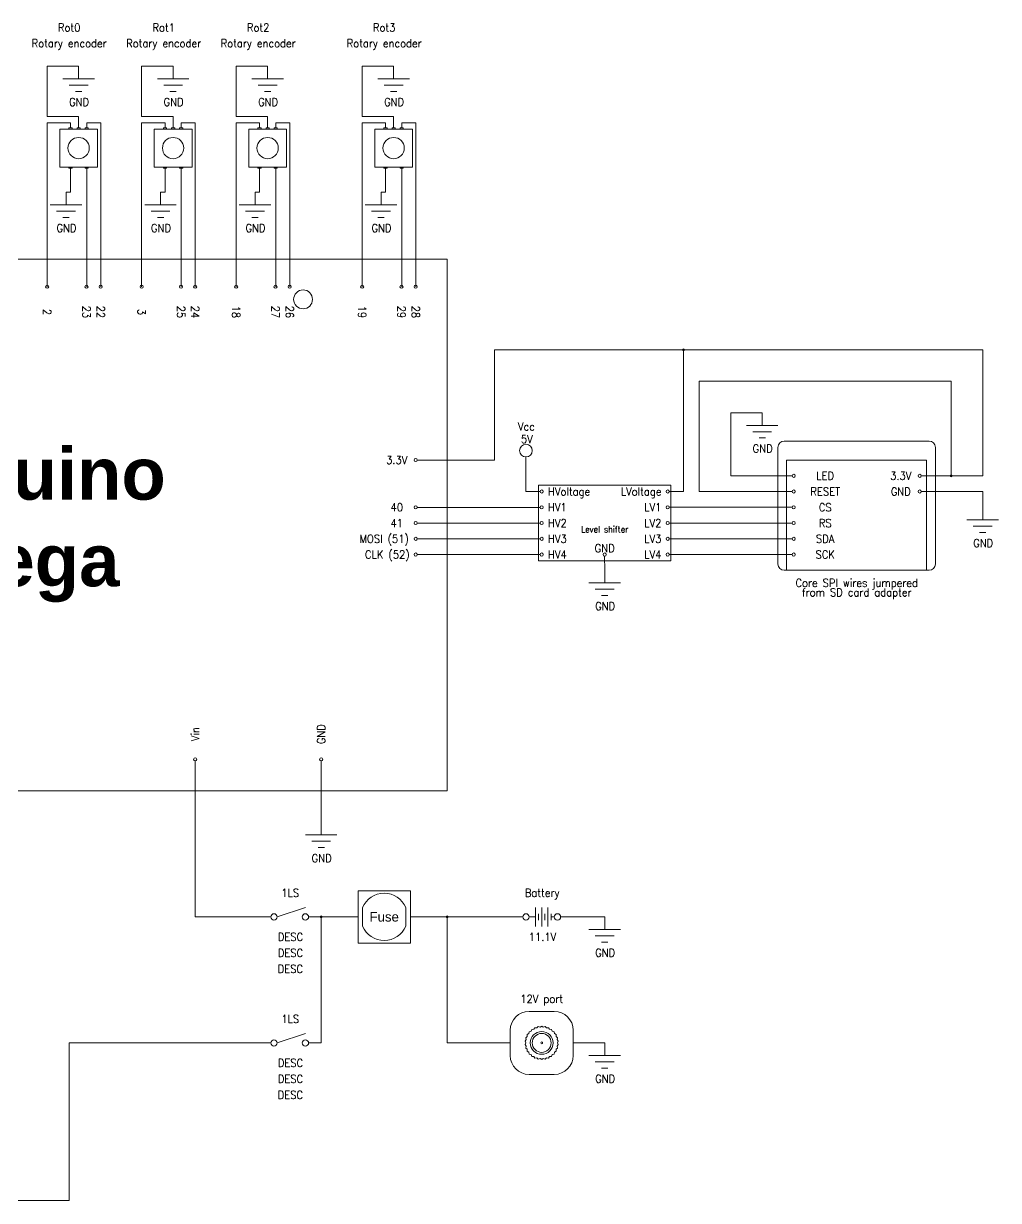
# Model space of a CAD drawing. Header units: millimetres. Extents: x -449 to 175, y -139 to 271.
# Drawn here: x -134.5 to 175, y -130 to 243.5 of the extents above; entities that cross this region are included whole.
import ezdxf
from ezdxf.enums import TextEntityAlignment as Align

# ---------------------------------------------------------------- set-up
doc = ezdxf.new("R2010")
doc.units = ezdxf.units.MM
doc.layers.get('0').update_dxf_attribs({"lineweight": 0})
for name, color, linetype, lineweight, true_color in [('construction', 1, 'Continuous', 0, 0xff0000), ('cut', 18, 'Continuous', 0, 0x000000), ('text', 5, 'Continuous', 0, 0x0000ff), ('Wires', 6, 'Continuous', 0, 0xff00ff)]:
    doc.layers.add(name, color=color, linetype=linetype, lineweight=lineweight, true_color=true_color)
doc.layers.add('SYMBOLS', color=1, linetype='Continuous', true_color=0xff0000)
doc.styles.add('textstyle11', font='Standard')
doc.styles.add('textstyle119', font='Standard')
doc.styles.add('textstyle12', font='Standard')
doc.styles.add('textstyle120', font='Standard')
doc.styles.add('textstyle121', font='Standard')
doc.styles.add('textstyle122', font='Standard')
doc.styles.add('textstyle123', font='Standard')
doc.styles.add('textstyle124', font='Standard')
doc.styles.add('textstyle126', font='Standard')
doc.styles.add('textstyle128', font='Standard')
doc.styles.add('textstyle13', font='Standard')
doc.styles.add('textstyle130', font='Standard')
doc.styles.add('textstyle132', font='Standard')
doc.styles.add('textstyle133', font='Standard')
doc.styles.add('textstyle134', font='Standard')
doc.styles.add('textstyle135', font='Standard')
doc.styles.add('textstyle136', font='Standard')
doc.styles.add('textstyle137', font='Standard')
doc.styles.add('textstyle138', font='Standard')
doc.styles.add('textstyle139', font='Standard')
doc.styles.add('textstyle14', font='Standard')
doc.styles.add('textstyle140', font='Standard')
doc.styles.add('textstyle141', font='Standard')
doc.styles.add('textstyle143', font='Standard')
doc.styles.add('textstyle144', font='Standard')
doc.styles.add('textstyle146', font='Standard')
doc.styles.add('textstyle147', font='Standard')
doc.styles.add('textstyle16', font='Standard')
doc.styles.add('textstyle165', font='Standard')
doc.styles.add('textstyle167', font='Standard')
doc.styles.add('textstyle169', font='Standard')
doc.styles.add('textstyle170', font='Standard')
doc.styles.add('textstyle171', font='Standard')
doc.styles.add('textstyle18', font='Standard')
doc.styles.add('textstyle189', font='Standard')
doc.styles.add('textstyle19', font='')
doc.styles.add('textstyle190', font='Standard')
doc.styles.add('textstyle191', font='Standard')
doc.styles.add('textstyle193', font='Standard')
doc.styles.add('textstyle195', font='Standard')
doc.styles.add('textstyle198', font='Standard')
doc.styles.add('textstyle20', font='Standard')
doc.styles.add('textstyle200', font='Standard')
doc.styles.add('textstyle201', font='Standard')
doc.styles.add('textstyle204', font='Standard')
doc.styles.add('textstyle205', font='Standard')
doc.styles.add('textstyle206', font='Standard')
doc.styles.add('textstyle207', font='Standard')
doc.styles.add('textstyle208', font='Standard')
doc.styles.add('textstyle209', font='Standard')
doc.styles.add('textstyle21', font='standard')
doc.styles.add('textstyle210', font='Standard')
doc.styles.add('textstyle211', font='Standard')
doc.styles.add('textstyle212', font='Standard')
doc.styles.add('textstyle215', font='Standard')
doc.styles.add('textstyle216', font='Standard')
doc.styles.add('textstyle218', font='Standard')
doc.styles.add('textstyle22', font='Standard')
doc.styles.add('textstyle23', font='standard')
doc.styles.add('textstyle24', font='standard')
doc.styles.add('textstyle25', font='Standard')
doc.styles.add('textstyle26', font='standard')
doc.styles.add('textstyle27', font='Standard')
doc.styles.add('textstyle28', font='Standard')
doc.styles.add('textstyle29', font='Standard')
doc.styles.add('textstyle30', font='Standard')
doc.styles.add('textstyle31', font='Standard')
doc.styles.add('textstyle32', font='Standard')
doc.styles.add('textstyle33', font='Standard')
doc.styles.add('textstyle34', font='')
doc.styles.add('textstyle36', font='standard')
doc.styles.add('textstyle37', font='standard')
doc.styles.add('textstyle38', font='standard')
doc.styles.add('textstyle39', font='standard')
doc.styles.add('textstyle52', font='standard')
doc.styles.add('textstyle53', font='standard')
doc.styles.add('textstyle54', font='standard')
doc.styles.add('textstyle55', font='standard')
doc.styles.add('textstyle56', font='standard')
doc.styles.add('textstyle57', font='standard')
doc.styles.add('textstyle58', font='standard')
doc.styles.add('textstyle59', font='standard')
doc.styles.add('textstyle60', font='Standard')
doc.styles.add('textstyle62', font='Standard')
doc.styles.add('textstyle86', font='standard')
doc.styles.add('textstyle87', font='standard')
doc.styles.add('textstyle88', font='standard')
doc.styles.add('textstyle89', font='standard')
doc.styles.add('textstyle90', font='standard')
doc.styles.add('textstyle91', font='standard')
doc.styles.add('textstyle92', font='standard')
doc.styles.add('textstyle93', font='standard')
doc.styles.add('textstyle94', font='Standard')
doc.styles.add('textstyle95', font='Standard')
doc.styles.get('textstyle19').set_extended_font_data('Arial', bold=True)
doc.styles.get('textstyle34').set_extended_font_data('Arial')

# ---------------------------------------------------------------- blocks, each defined once
blk = doc.blocks.new('block_6')
at = {"layer": 'Wires'}
blk.add_circle((0, 0), 0.5, dxfattribs=at)
at = {"style": 'textstyle37'}
blk.add_attdef('DESC1', text='', height=2.54, dxfattribs=at).set_placement((8, 0), align=Align.MIDDLE_CENTER)
at = {"style": 'textstyle36'}
blk.add_attdef('DESC2', text='', height=2.54, rotation=270, dxfattribs=at).set_placement((0, -8), align=Align.MIDDLE_CENTER)
blk = doc.blocks.new('Vcc')
blk.add_line((0, 0), (0, 6))
blk.add_circle((0, 8), 2)
for tag, style, p in [('PN', 'textstyle58', (0.15, 14.36)), ('DESC1', 'textstyle59', (0.25, 10.38))]:
    blk.add_attdef(tag, text='', height=2.54, dxfattribs=dict(style=style)).set_placement(p, align=Align.CENTER)
blk = doc.blocks.new('GND')
for p, q in [((0, 0), (0, -4)), ((-5, -4), (5, -4)), ((3, -6), (-3, -6)), ((-1, -8), (1, -8))]:
    blk.add_line(p, q)
for tag, style, p in [('PN', 'textstyle38', (0.15, -12.64)), ('DESC1', 'textstyle39', (0.25, -16.62))]:
    blk.add_attdef(tag, text='', height=2.54, dxfattribs=dict(style=style)).set_placement(p, align=Align.CENTER)
blk = doc.blocks.new('RotaryEncoder')
at = {"layer": 'construction'}
for p, q in [((6, 6), (-6, 6)), ((-6, 6), (-6, -6)), ((-3.06, 6), (-3.06, 6.4)), ((-3.06, 6.4), (-2.06, 6.4)), ((-2.06, 6.4), (-2.06, 6)), ((-0.5, 6), (-0.5, 6.4)), ((-0.5, 6.4), (0.5, 6.4)), ((0.5, 6.4), (0.5, 6)), ((2.06, 6), (2.06, 6.4)), ((2.06, 6.4), (3.06, 6.4)), ((3.06, 6.4), (3.06, 6)), ((6, -6), (6, 6)), ((-6, -6), (6, -6)), ((-3.06, -6.4), (-3.06, -6)), ((-2.06, -6.4), (-3.06, -6.4)), ((-2.06, -6), (-2.06, -6.4)), ((2.06, -6.4), (2.06, -6)), ((3.06, -6.4), (2.06, -6.4)), ((3.06, -6), (3.06, -6.4))]:
    blk.add_line(p, q, dxfattribs=at)
at = {"layer": 'cut'}
blk.add_circle((0, 0), 3.38, dxfattribs=at)
for tag, style, p in [('PN', 'textstyle52', (0, 33)), ('DESC1', 'textstyle53', (0.11, 29.02))]:
    blk.add_attdef(tag, text='', height=2.54, dxfattribs=dict(style=style)).set_placement(p, align=Align.CENTER)
blk = doc.blocks.new('Arduino Mega Protoboard')
for centre in [(4.5, 91.5), (52, 15.25)]:
    blk.add_circle(centre, 1)
at = {"layer": 'construction'}
for p, q in [((0, 103), (56.25, 103)), ((0, 0), (0, 103)), ((56.25, 0), (56.25, 103)), ((0, 0), (56.25, 0))]:
    blk.add_line(p, q, dxfattribs=at)
at = {"layer": 'text', "insert": (28.125, 44.5), "char_height": 5.5, "attachment_point": 5, "rotation": 270, "style": 'textstyle19'}
blk.add_mtext('Arduino\\PMega', dxfattribs=at)
blk = doc.blocks.new('block_2')
at = {"lineweight": 0}
for p, q in [((-6.9, -2.94), (-6.9, 2.94)), ((6.9, -2.94), (6.9, 2.94))]:
    blk.add_line(p, q, dxfattribs=at)
for start, end in [(23.0739, 156.9261), (203.0739, 336.9261)]:
    blk.add_arc((0, 0), 7.5, start, end, dxfattribs=at)
at = {"layer": 'construction'}
for p, q in [((-8.3, -8.3), (-8.3, 8.3)), ((-8.3, 8.3), (8.3, 8.3)), ((8.3, -8.3), (8.3, 8.3)), ((-8.3, -8.3), (8.3, -8.3))]:
    blk.add_line(p, q, dxfattribs=at)
at = {"layer": 'text', "lineweight": 0, "insert": (0, 0), "char_height": 1, "attachment_point": 5, "style": 'textstyle34'}
blk.add_mtext('\\H3;Fuse', dxfattribs=at)
blk = doc.blocks.new('SmallDisplayTFT47mmDiag')
for p, q in [((2.7, 35), (47.2, 35)), ((2.7, 0), (2.7, 35)), ((47.2, 0), (47.2, 35)), ((2.7, 0), (47.2, 0))]:
    blk.add_line(p, q)
at = {"layer": 'construction'}
for p, q in [((0, 39), (0, 2)), ((48, 41), (2, 41)), ((50, 2), (50, 39)), ((2, 0), (48, 0))]:
    blk.add_line(p, q, dxfattribs=at)
for centre, start, end in [((2, 39), 90, 180), ((48, 39), 0, 90), ((2, 2), 180, 270), ((48, 2), 270, 0)]:
    blk.add_arc(centre, 2, start, end, dxfattribs=at)
blk = doc.blocks.new('Switch')
blk.add_line((-4, 0), (5, 3))
for centre in [(-5, 0), (5, 0)]:
    blk.add_circle(centre, 1)
for tag, style, p in [('PN', 'textstyle54', (0.15, 6.36)), ('DESC1', 'textstyle57', (0.25, -7.62)), ('DESC2', 'textstyle56', (0.25, -12.7)), ('DESC3', 'textstyle55', (0.21, -17.78))]:
    blk.add_attdef(tag, text='', height=2.54, dxfattribs=dict(style=style)).set_placement(p, align=Align.CENTER)
blk = doc.blocks.new('Battery')
for p, q in [((-2, 0), (-4, 0)), ((-2, 3), (-2, -3)), ((-1, -1), (-1, 1)), ((0, 3), (0, -3)), ((1, -1), (1, 1)), ((2, 3), (2, -3)), ((3, -1), (3, 1)), ((3, 0), (4, 0))]:
    blk.add_line(p, q)
for centre in [(-5, 0), (5, 0)]:
    blk.add_circle(centre, 1)
for tag, style, p in [('PN', 'textstyle21', (0.15, 6.36)), ('DESC1', 'textstyle26', (0.25, -7.62)), ('DESC2', 'textstyle24', (0.25, -12.7)), ('DESC3', 'textstyle23', (0.21, -17.78))]:
    blk.add_attdef(tag, text='', height=2.54, dxfattribs=dict(style=style)).set_placement(p, align=Align.CENTER)
blk = doc.blocks.new('Four-Channel Level shifter')
for p, q in [((-41, 22), (-41, -2)), ((1, 22), (-41, 22)), ((1, -2), (1, 22)), ((-41, -2), (1, -2))]:
    blk.add_line(p, q)
at = {"layer": 'Wires'}
ref = blk.add_blockref('block_6', (-40, 20), dxfattribs=at)
ref.add_attrib('HVoltage', 'HVoltage', dxfattribs={"layer": '0', "height": 2.54, "style": 'textstyle30'}).set_placement((-38, 20), align=Align.MIDDLE_LEFT)
ref = blk.add_blockref('block_6', (0, 20), dxfattribs=at)
ref.add_attrib('LVoltage', 'LVoltage', dxfattribs={"layer": '0', "height": 2.54, "style": 'textstyle32'}).set_placement((-2, 20), align=Align.MIDDLE_RIGHT)
ref = blk.add_blockref('block_6', (-40, 15), dxfattribs=at)
ref.add_attrib('HV1', 'HV1', dxfattribs={"layer": '0', "height": 2.54, "style": 'textstyle29'}).set_placement((-38, 15), align=Align.MIDDLE_LEFT)
ref = blk.add_blockref('block_6', (0, 15), dxfattribs=at)
ref.add_attrib('LV1', 'LV1', dxfattribs={"layer": '0', "height": 2.54, "style": 'textstyle218'}).set_placement((-2, 15), align=Align.MIDDLE_RIGHT)
ref = blk.add_blockref('block_6', (-40, 10), dxfattribs=at)
ref.add_attrib('HV2', 'HV2', dxfattribs={"layer": '0', "height": 2.54, "style": 'textstyle27'}).set_placement((-38, 10), align=Align.MIDDLE_LEFT)
ref = blk.add_blockref('block_6', (0, 10), dxfattribs=at)
ref.add_attrib('LV2', 'LV2', dxfattribs={"layer": '0', "height": 2.54, "style": 'textstyle25'}).set_placement((-2, 10), align=Align.MIDDLE_RIGHT)
ref = blk.add_blockref('block_6', (-40, 5), dxfattribs=at)
ref.add_attrib('HV3', 'HV3', dxfattribs={"layer": '0', "height": 2.54, "style": 'textstyle22'}).set_placement((-38, 5), align=Align.MIDDLE_LEFT)
ref = blk.add_blockref('block_6', (0, 5), dxfattribs=at)
ref.add_attrib('LV3', 'LV3', dxfattribs={"layer": '0', "height": 2.54, "style": 'textstyle20'}).set_placement((-2, 5), align=Align.MIDDLE_RIGHT)
ref = blk.add_blockref('block_6', (-40, 0), dxfattribs=at)
ref.add_attrib('HV4', 'HV4', dxfattribs={"layer": '0', "height": 2.54, "style": 'textstyle28'}).set_placement((-38, 0), align=Align.MIDDLE_LEFT)
ref = blk.add_blockref('block_6', (-20, 0), dxfattribs=at)
ref.add_attrib('GND', 'GND', dxfattribs={"layer": '0', "height": 2.54, "style": 'textstyle33'}).set_placement((-20, 2), align=Align.MIDDLE_CENTER)
ref = blk.add_blockref('block_6', (0, 0), dxfattribs=at)
ref.add_attrib('LV4', 'LV4', dxfattribs={"layer": '0', "height": 2.54, "style": 'textstyle18'}).set_placement((-2, 0), align=Align.MIDDLE_RIGHT)
at = {"style": 'textstyle31'}
blk.add_text('Level shifter', height=2, dxfattribs=at).set_placement((-20, 8), align=Align.MIDDLE_CENTER)

msp = doc.modelspace()

# ---------------------------------------------------------------- linework, layer by layer
at = {"layer": 'Wires'}
for p, q in [((-127, 214), (-127, 230)), ((-127, 230), (-117, 230)), ((-97, 214), (-97, 230)), ((-97, 230), (-87, 230)), ((-67, 214), (-67, 230)), ((-67, 230), (-57, 230)), ((-27, 214), (-27, 230)), ((-27, 230), (-17, 230)), ((-117, 214), (-127, 214)), ((-117, 210.4), (-117, 214)), ((-87, 214), (-97, 214)), ((-87, 210.4), (-87, 214)), ((-57, 214), (-67, 214)), ((-57, 210.4), (-57, 214)), ((-17, 214), (-27, 214)), ((-17, 210.4), (-17, 214)), ((-127, 160), (-127, 212)), ((-127, 212), (-119.56, 212)), ((-119.56, 210.4), (-119.56, 212)), ((-114.44, 210.4), (-114.44, 212)), ((-114.44, 212), (-110, 212)), ((-110, 212), (-110, 160)), ((-97, 160), (-97, 212)), ((-97, 212), (-89.56, 212)), ((-89.56, 210.4), (-89.56, 212)), ((-84.44, 210.4), (-84.44, 212)), ((-84.44, 212), (-80, 212)), ((-80, 212), (-80, 160)), ((-67, 160), (-67, 212)), ((-67, 212), (-59.56, 212)), ((-59.56, 210.4), (-59.56, 212)), ((-54.44, 210.4), (-54.44, 212)), ((-54.44, 212), (-50, 212)), ((-50, 212), (-50, 160)), ((-27, 160), (-27, 212)), ((-27, 212), (-19.56, 212)), ((-19.56, 210.4), (-19.56, 212)), ((-14.44, 210.4), (-14.44, 212)), ((-14.44, 212), (-10, 212)), ((-10, 212), (-10, 160)), ((-119.56, 197.6), (-119.56, 190)), ((-114.44, 197.6), (-114.44, 160)), ((-89.56, 197.6), (-89.56, 190)), ((-84.44, 197.6), (-84.44, 160)), ((-59.56, 197.6), (-59.56, 190)), ((-54.44, 197.6), (-54.44, 160)), ((-19.56, 197.6), (-19.56, 190)), ((-14.44, 197.6), (-14.44, 160)), ((-119.56, 190), (-121, 190)), ((-89.56, 190), (-91, 190)), ((-59.56, 190), (-61, 190)), ((-19.56, 190), (-21, 190)), ((15, 105), (15, 140)), ((15, 140), (170, 140)), ((75, 95), (75, 140)), ((170, 100), (170, 140)), ((80, 95), (80, 130)), ((80, 130), (160, 130)), ((160, 130), (160, 100)), ((100, 120), (90, 120)), ((90, 120), (90, 100)), ((-9.5, 105), (15, 105)), ((25, 100), (25, 95)), ((90, 100), (109.5, 100)), ((150.5, 100), (170, 100)), ((25, 95), (29.5, 95)), ((70.44, 95.02), (75, 95)), ((109.5, 95), (80, 95)), ((150.5, 95), (170, 95)), ((170, 95), (170, 90)), ((-9.44, 89.98), (29.56, 89.98)), ((70.5, 90), (109.5, 90)), ((-9.44, 84.98), (29.56, 84.98)), ((70.5, 85), (109.5, 85)), ((-9.44, 79.98), (29.56, 79.98)), ((70.5, 80), (109.5, 80)), ((-9.44, 74.98), (29.56, 74.98)), ((70.5, 75), (109.5, 75)), ((49.95, 74.52), (50, 70)), ((-80, 9.5), (-80, -40)), ((-40, -10), (-40, 9.5)), ((-80, -40), (-56, -40)), ((-28.3, -40), (-44, -40)), ((-40, -80), (-40, -40)), ((-11.7, -40), (24, -40)), ((0, -40), (0, -80)), ((36, -40), (50, -40)), ((26, -70), (34, -70)), ((29.48, -75.03), (30, -74.7)), ((30, -74.7), (30.52, -75.03)), ((20, -84), (20, -76)), ((24.96, -78.36), (25.43, -77.97)), ((25.11, -78.96), (24.96, -78.36)), ((25.41, -77.35), (25.95, -77.06)), ((25.43, -77.97), (25.41, -77.35)), ((25.95, -77.06), (26.06, -76.45)), ((26.06, -76.45), (26.65, -76.28)), ((26.65, -76.28), (26.88, -75.71)), ((26.88, -75.71), (27.5, -75.67)), ((27.5, -75.67), (27.84, -75.16)), ((27.84, -75.16), (28.45, -75.24)), ((28.45, -75.24), (28.9, -74.82)), ((28.9, -74.82), (29.48, -75.03)), ((30.52, -75.03), (31.1, -74.82)), ((31.1, -74.82), (31.55, -75.24)), ((31.55, -75.24), (32.16, -75.16)), ((32.16, -75.16), (32.5, -75.67)), ((32.5, -75.67), (33.12, -75.71)), ((33.12, -75.71), (33.35, -76.28)), ((33.35, -76.28), (33.94, -76.45)), ((33.94, -76.45), (34.05, -77.06)), ((34.05, -77.06), (34.59, -77.35)), ((34.59, -77.35), (34.57, -77.97)), ((34.57, -77.97), (35.04, -78.36)), ((35.04, -78.36), (34.89, -78.96)), ((40, -76), (40, -84)), ((-120, -80), (-56, -80)), ((-120, -80), (-120, -130)), ((-44, -80), (-40, -80)), ((20, -80), (0, -80)), ((24.73, -79.45), (25.11, -78.96)), ((25, -80), (24.73, -79.45)), ((24.73, -80.55), (25, -80)), ((25.11, -81.04), (24.73, -80.55)), ((24.96, -81.64), (25.11, -81.04)), ((25.43, -82.03), (24.96, -81.64)), ((25.41, -82.65), (25.43, -82.03)), ((35.04, -81.64), (34.57, -82.03)), ((34.57, -82.03), (34.59, -82.65)), ((34.89, -78.96), (35.27, -79.45)), ((35.27, -80.55), (34.89, -81.04)), ((34.89, -81.04), (35.04, -81.64)), ((35.27, -79.45), (35, -80)), ((35, -80), (35.27, -80.55)), ((50, -80), (40, -80)), ((25.95, -82.94), (25.41, -82.65)), ((26.06, -83.55), (25.95, -82.94)), ((26.65, -83.72), (26.06, -83.55)), ((26.88, -84.29), (26.65, -83.72)), ((27.5, -84.33), (26.88, -84.29)), ((27.84, -84.84), (27.5, -84.33)), ((28.45, -84.76), (27.84, -84.84)), ((28.9, -85.18), (28.45, -84.76)), ((29.48, -84.97), (28.9, -85.18)), ((30, -85.3), (29.48, -84.97)), ((30.52, -84.97), (30, -85.3)), ((31.1, -85.18), (30.52, -84.97)), ((31.55, -84.76), (31.1, -85.18)), ((32.16, -84.84), (31.55, -84.76)), ((32.5, -84.33), (32.16, -84.84)), ((33.12, -84.29), (32.5, -84.33)), ((33.35, -83.72), (33.12, -84.29)), ((33.94, -83.55), (33.35, -83.72)), ((34.05, -82.94), (33.94, -83.55)), ((34.59, -82.65), (34.05, -82.94)), ((34, -90), (26, -90)), ((-120, -130), (-160, -130))]:
    msp.add_line(p, q, dxfattribs=at)
for centre, radius in [((75, 140), 0.3), ((75, 140), 0.2), ((75, 140), 0.1), ((160, 100), 0.3), ((160, 100), 0.2), ((160, 100), 0.1), ((-40, -40), 0.3), ((-40, -40), 0.2), ((-40, -40), 0.1), ((0, -40), 0.3), ((0, -40), 0.2), ((0, -40), 0.1), ((30, -80), 3.61), ((30, -80), 3), ((30, -80), 0.3)]:
    msp.add_circle(centre, radius, dxfattribs=at)
for centre, start, end in [((26, -76), 90, 180), ((34, -76), 0, 90), ((26, -84), 180, 270), ((34, -84), 270, 0)]:
    msp.add_arc(centre, 6, start, end, dxfattribs=at)

# ---------------------------------------------------------------- block references
ref = msp.add_blockref('GND', (-117, 230))
ref.add_attrib('PN', 'GND', dxfattribs={"height": 2.54, "style": 'textstyle130'}).set_placement((-116.85, 217.36), align=Align.CENTER)
ref = msp.add_blockref('GND', (-87, 230))
ref.add_attrib('PN', 'GND', dxfattribs={"height": 2.54, "style": 'textstyle128'}).set_placement((-86.85, 217.36), align=Align.CENTER)
ref = msp.add_blockref('GND', (-57, 230))
ref.add_attrib('PN', 'GND', dxfattribs={"height": 2.54, "style": 'textstyle126'}).set_placement((-56.85, 217.36), align=Align.CENTER)
ref = msp.add_blockref('GND', (-17, 230))
ref.add_attrib('PN', 'GND', dxfattribs={"height": 2.54, "style": 'textstyle124'}).set_placement((-16.85, 217.36), align=Align.CENTER)
for name, p in [('RotaryEncoder', (-117, 204)), ('RotaryEncoder', (-87, 204)), ('RotaryEncoder', (-57, 204)), ('RotaryEncoder', (-17, 204)), ('SmallDisplayTFT47mmDiag', (105, 70)), ('block_2', (-20, -40))]:
    msp.add_blockref(name, p)
ref = msp.add_blockref('GND', (-121, 190))
ref.add_attrib('PN', 'GND', dxfattribs={"height": 2.54, "style": 'textstyle147'}).set_placement((-120.85, 177.36), align=Align.CENTER)
ref = msp.add_blockref('GND', (-91, 190))
ref.add_attrib('PN', 'GND', dxfattribs={"height": 2.54, "style": 'textstyle144'}).set_placement((-90.85, 177.36), align=Align.CENTER)
ref = msp.add_blockref('GND', (-61, 190))
ref.add_attrib('PN', 'GND', dxfattribs={"height": 2.54, "style": 'textstyle141'}).set_placement((-60.85, 177.36), align=Align.CENTER)
ref = msp.add_blockref('GND', (-21, 190))
ref.add_attrib('PN', 'GND', dxfattribs={"height": 2.54, "style": 'textstyle62'}).set_placement((-20.85, 177.36), align=Align.CENTER)
at = {"xscale": 3, "yscale": 3, "rotation": 90}
msp.add_blockref('Arduino Mega Protoboard', (0, 0), dxfattribs=at)
ref = msp.add_blockref('GND', (100, 120))
ref.add_attrib('PN', 'GND', dxfattribs={"height": 2.54, "style": 'textstyle216'}).set_placement((100.15, 107.36), align=Align.CENTER)
at = {"color": 1, "true_color": 0xff0000}
ref = msp.add_blockref('Vcc', (25, 100), dxfattribs=at)
ref.add_attrib('PN', 'Vcc', dxfattribs={"color": 1, "true_color": 0xff0000, "height": 2.54, "style": 'textstyle12'}).set_placement((25.15, 114.36), align=Align.CENTER)
ref.add_attrib('DESC1', '5V', dxfattribs={"color": 1, "true_color": 0xff0000, "height": 2.54, "style": 'textstyle13'}).set_placement((25.25, 110.38), align=Align.CENTER)
ref = msp.add_blockref('GND', (170, 90))
ref.add_attrib('PN', 'GND', dxfattribs={"height": 2.54, "style": 'textstyle14'}).set_placement((170.15, 77.36), align=Align.CENTER)
ref = msp.add_blockref('GND', (50, 70))
ref.add_attrib('PN', 'GND', dxfattribs={"height": 2.54, "style": 'textstyle16'}).set_placement((50.15, 57.36), align=Align.CENTER)
ref = msp.add_blockref('GND', (-40, -10))
ref.add_attrib('PN', 'GND', dxfattribs={"height": 2.54, "style": 'textstyle198'}).set_placement((-39.85, -22.64), align=Align.CENTER)
ref = msp.add_blockref('Switch', (-50, -40))
ref.add_attrib('PN', '1LS', dxfattribs={"height": 2.54, "style": 'textstyle86'}).set_placement((-49.85, -33.64), align=Align.CENTER)
ref.add_attrib('DESC3', 'DESC', dxfattribs={"height": 2.54, "style": 'textstyle87'}).set_placement((-49.79, -57.78), align=Align.CENTER)
ref.add_attrib('DESC2', 'DESC', dxfattribs={"height": 2.54, "style": 'textstyle88'}).set_placement((-49.75, -52.7), align=Align.CENTER)
ref.add_attrib('DESC1', 'DESC', dxfattribs={"height": 2.54, "style": 'textstyle89'}).set_placement((-49.75, -47.62), align=Align.CENTER)
ref = msp.add_blockref('Battery', (30, -40))
ref.add_attrib('PN', 'Battery', dxfattribs={"height": 2.54, "style": 'textstyle94'}).set_placement((30.15, -33.64), align=Align.CENTER)
ref.add_attrib('DESC1', '11.1V', dxfattribs={"height": 2.54, "style": 'textstyle95'}).set_placement((30.25, -47.62), align=Align.CENTER)
ref = msp.add_blockref('GND', (50, -40))
ref.add_attrib('PN', 'GND', dxfattribs={"height": 2.54, "style": 'textstyle191'}).set_placement((50.15, -52.64), align=Align.CENTER)
ref = msp.add_blockref('Switch', (-50, -80))
ref.add_attrib('PN', '1LS', dxfattribs={"height": 2.54, "style": 'textstyle90'}).set_placement((-49.85, -73.64), align=Align.CENTER)
ref.add_attrib('DESC3', 'DESC', dxfattribs={"height": 2.54, "style": 'textstyle91'}).set_placement((-49.79, -97.78), align=Align.CENTER)
ref.add_attrib('DESC2', 'DESC', dxfattribs={"height": 2.54, "style": 'textstyle92'}).set_placement((-49.75, -92.7), align=Align.CENTER)
ref.add_attrib('DESC1', 'DESC', dxfattribs={"height": 2.54, "style": 'textstyle93'}).set_placement((-49.75, -87.62), align=Align.CENTER)
ref = msp.add_blockref('GND', (50, -80))
ref.add_attrib('PN', 'GND', dxfattribs={"height": 2.54, "style": 'textstyle193'}).set_placement((50.15, -92.64), align=Align.CENTER)
at = {"layer": 'Wires'}
ref = msp.add_blockref('block_6', (-127, 160), dxfattribs=at)
ref.add_attrib('DESC2', '2', dxfattribs={"layer": '0', "height": 2.54, "rotation": 270, "style": 'textstyle146'}).set_placement((-127, 152), align=Align.MIDDLE_CENTER)
ref = msp.add_blockref('block_6', (-114.5, 160), dxfattribs=at)
ref.add_attrib('DESC2', '23', dxfattribs={"layer": '0', "height": 2.54, "rotation": 270, "style": 'textstyle212'}).set_placement((-114.5, 152), align=Align.MIDDLE_CENTER)
ref = msp.add_blockref('block_6', (-110, 160), dxfattribs=at)
ref.add_attrib('DESC2', '22', dxfattribs={"layer": '0', "height": 2.54, "rotation": 270, "style": 'textstyle122'}).set_placement((-110, 152), align=Align.MIDDLE_CENTER)
ref = msp.add_blockref('block_6', (-97, 160), dxfattribs=at)
ref.add_attrib('DESC2', '3', dxfattribs={"layer": '0', "height": 2.54, "rotation": 270, "style": 'textstyle143'}).set_placement((-97, 152), align=Align.MIDDLE_CENTER)
ref = msp.add_blockref('block_6', (-84.5, 160), dxfattribs=at)
ref.add_attrib('DESC2', '25', dxfattribs={"layer": '0', "height": 2.54, "rotation": 270, "style": 'textstyle211'}).set_placement((-84.5, 152), align=Align.MIDDLE_CENTER)
ref = msp.add_blockref('block_6', (-80, 160), dxfattribs=at)
ref.add_attrib('DESC2', '24', dxfattribs={"layer": '0', "height": 2.54, "rotation": 270, "style": 'textstyle121'}).set_placement((-80, 152), align=Align.MIDDLE_CENTER)
ref = msp.add_blockref('block_6', (-67, 160), dxfattribs=at)
ref.add_attrib('DESC2', '18', dxfattribs={"layer": '0', "height": 2.54, "rotation": 270, "style": 'textstyle140'}).set_placement((-67, 152), align=Align.MIDDLE_CENTER)
ref = msp.add_blockref('block_6', (-54.5, 160), dxfattribs=at)
ref.add_attrib('DESC2', '27', dxfattribs={"layer": '0', "height": 2.54, "rotation": 270, "style": 'textstyle210'}).set_placement((-54.5, 152), align=Align.MIDDLE_CENTER)
ref = msp.add_blockref('block_6', (-50, 160), dxfattribs=at)
ref.add_attrib('DESC2', '26', dxfattribs={"layer": '0', "height": 2.54, "rotation": 270, "style": 'textstyle120'}).set_placement((-50, 152), align=Align.MIDDLE_CENTER)
ref = msp.add_blockref('block_6', (-27, 160), dxfattribs=at)
ref.add_attrib('DESC2', '19', dxfattribs={"layer": '0', "height": 2.54, "rotation": 270, "style": 'textstyle60'}).set_placement((-27, 152), align=Align.MIDDLE_CENTER)
ref = msp.add_blockref('block_6', (-14.5, 160), dxfattribs=at)
ref.add_attrib('DESC2', '29', dxfattribs={"layer": '0', "height": 2.54, "rotation": 270, "style": 'textstyle209'}).set_placement((-14.5, 152), align=Align.MIDDLE_CENTER)
ref = msp.add_blockref('block_6', (-10, 160), dxfattribs=at)
ref.add_attrib('DESC2', '28', dxfattribs={"layer": '0', "height": 2.54, "rotation": 270, "style": 'textstyle119'}).set_placement((-10, 152), align=Align.MIDDLE_CENTER)
ref = msp.add_blockref('block_6', (-10, 105), dxfattribs=at)
ref.add_attrib('DESC1', '3.3V', dxfattribs={"layer": '0', "height": 2.54, "style": 'textstyle215'}).set_placement((-16, 105), align=Align.MIDDLE_CENTER)
ref = msp.add_blockref('block_6', (110, 100), dxfattribs=at)
ref.add_attrib('DESC1', 'LED', dxfattribs={"layer": '0', "height": 2.54, "style": 'textstyle189'}).set_placement((120, 100), align=Align.MIDDLE_CENTER)
ref = msp.add_blockref('block_6', (150, 100), dxfattribs=at)
ref.add_attrib('DESC1', '3.3V', dxfattribs={"layer": '0', "height": 2.54, "style": 'textstyle190'}).set_placement((144, 100), align=Align.MIDDLE_CENTER)
msp.add_blockref('Four-Channel Level shifter', (70, 75), dxfattribs=at)
ref = msp.add_blockref('block_6', (110, 95), dxfattribs=at)
ref.add_attrib('DESC1', 'RESET', dxfattribs={"layer": '0', "height": 2.54, "style": 'textstyle165'}).set_placement((120, 95), align=Align.MIDDLE_CENTER)
ref = msp.add_blockref('block_6', (150, 95), dxfattribs=at)
ref.add_attrib('DESC1', 'GND', dxfattribs={"layer": '0', "height": 2.54, "style": 'textstyle123'}).set_placement((144, 95), align=Align.MIDDLE_CENTER)
ref = msp.add_blockref('block_6', (-10, 90), dxfattribs=at)
ref.add_attrib('DESC1', '40', dxfattribs={"layer": '0', "height": 2.54, "style": 'textstyle11'}).set_placement((-16, 90), align=Align.MIDDLE_CENTER)
ref = msp.add_blockref('block_6', (110, 90), dxfattribs=at)
ref.add_attrib('DESC1', 'CS', dxfattribs={"layer": '0', "height": 2.54, "style": 'textstyle167'}).set_placement((120, 90), align=Align.MIDDLE_CENTER)
ref = msp.add_blockref('block_6', (-10, 85), dxfattribs=at)
ref.add_attrib('DESC1', '41', dxfattribs={"layer": '0', "height": 2.54, "style": 'textstyle207'}).set_placement((-16, 85), align=Align.MIDDLE_CENTER)
ref = msp.add_blockref('block_6', (110, 85), dxfattribs=at)
ref.add_attrib('DESC1', 'RS', dxfattribs={"layer": '0', "height": 2.54, "style": 'textstyle169'}).set_placement((120, 85), align=Align.MIDDLE_CENTER)
ref = msp.add_blockref('block_6', (-10, 80), dxfattribs=at)
ref.add_attrib('DESC1', 'MOSI (51)', dxfattribs={"layer": '0', "height": 2.54, "style": 'textstyle206'}).set_placement((-20, 80), align=Align.MIDDLE_CENTER)
ref = msp.add_blockref('block_6', (110, 80), dxfattribs=at)
ref.add_attrib('DESC1', 'SDA', dxfattribs={"layer": '0', "height": 2.54, "style": 'textstyle170'}).set_placement((120, 80), align=Align.MIDDLE_CENTER)
ref = msp.add_blockref('block_6', (-10, 75), dxfattribs=at)
ref.add_attrib('DESC1', 'CLK (52)', dxfattribs={"layer": '0', "height": 2.54, "style": 'textstyle208'}).set_placement((-19, 75), align=Align.MIDDLE_CENTER)
ref = msp.add_blockref('block_6', (110, 75), dxfattribs=at)
ref.add_attrib('DESC1', 'SCK', dxfattribs={"layer": '0', "height": 2.54, "style": 'textstyle171'}).set_placement((120, 75), align=Align.MIDDLE_CENTER)
ref = msp.add_blockref('block_6', (-80, 10), dxfattribs=dict(at, rotation=180))
ref.add_attrib('DESC2', 'Vin', dxfattribs={"layer": '0', "height": 2.54, "rotation": 90, "style": 'textstyle201'}).set_placement((-80, 18), align=Align.MIDDLE_CENTER)
ref = msp.add_blockref('block_6', (-40, 10), dxfattribs=dict(at, rotation=180))
ref.add_attrib('DESC2', 'GND', dxfattribs={"layer": '0', "height": 2.54, "rotation": 90, "style": 'textstyle200'}).set_placement((-40, 18), align=Align.MIDDLE_CENTER)

# ---------------------------------------------------------------- texts
at = {"layer": 'SYMBOLS'}
for s, style, p in [('Core SPI wires jumpered', 'textstyle204', (130, 66)), ('from SD card adapter', 'textstyle205', (130, 63))]:
    msp.add_text(s, height=2.54, dxfattribs=dict(at, style=style)).set_placement(p, align=Align.MIDDLE_CENTER)
at = {"layer": 'Wires'}
for s, style, p in [('Rot0', 'textstyle135', (-120, 241)), ('Rot1', 'textstyle134', (-90, 241)), ('Rot2', 'textstyle133', (-60, 241)), ('Rot3', 'textstyle132', (-20, 241)), ('Rotary encoder', 'textstyle139', (-120, 236)), ('Rotary encoder', 'textstyle138', (-90, 236)), ('Rotary encoder', 'textstyle137', (-60, 236)), ('Rotary encoder', 'textstyle136', (-20, 236))]:
    msp.add_text(s, height=2.54, dxfattribs=dict(at, style=style)).set_placement(p, align=Align.CENTER)
at = {"layer": 'Wires', "style": 'textstyle195'}
msp.add_text('12V port', height=2.54, dxfattribs=at).set_placement((30, -66), align=Align.MIDDLE_CENTER)

doc.saveas('drawing.dxf')
